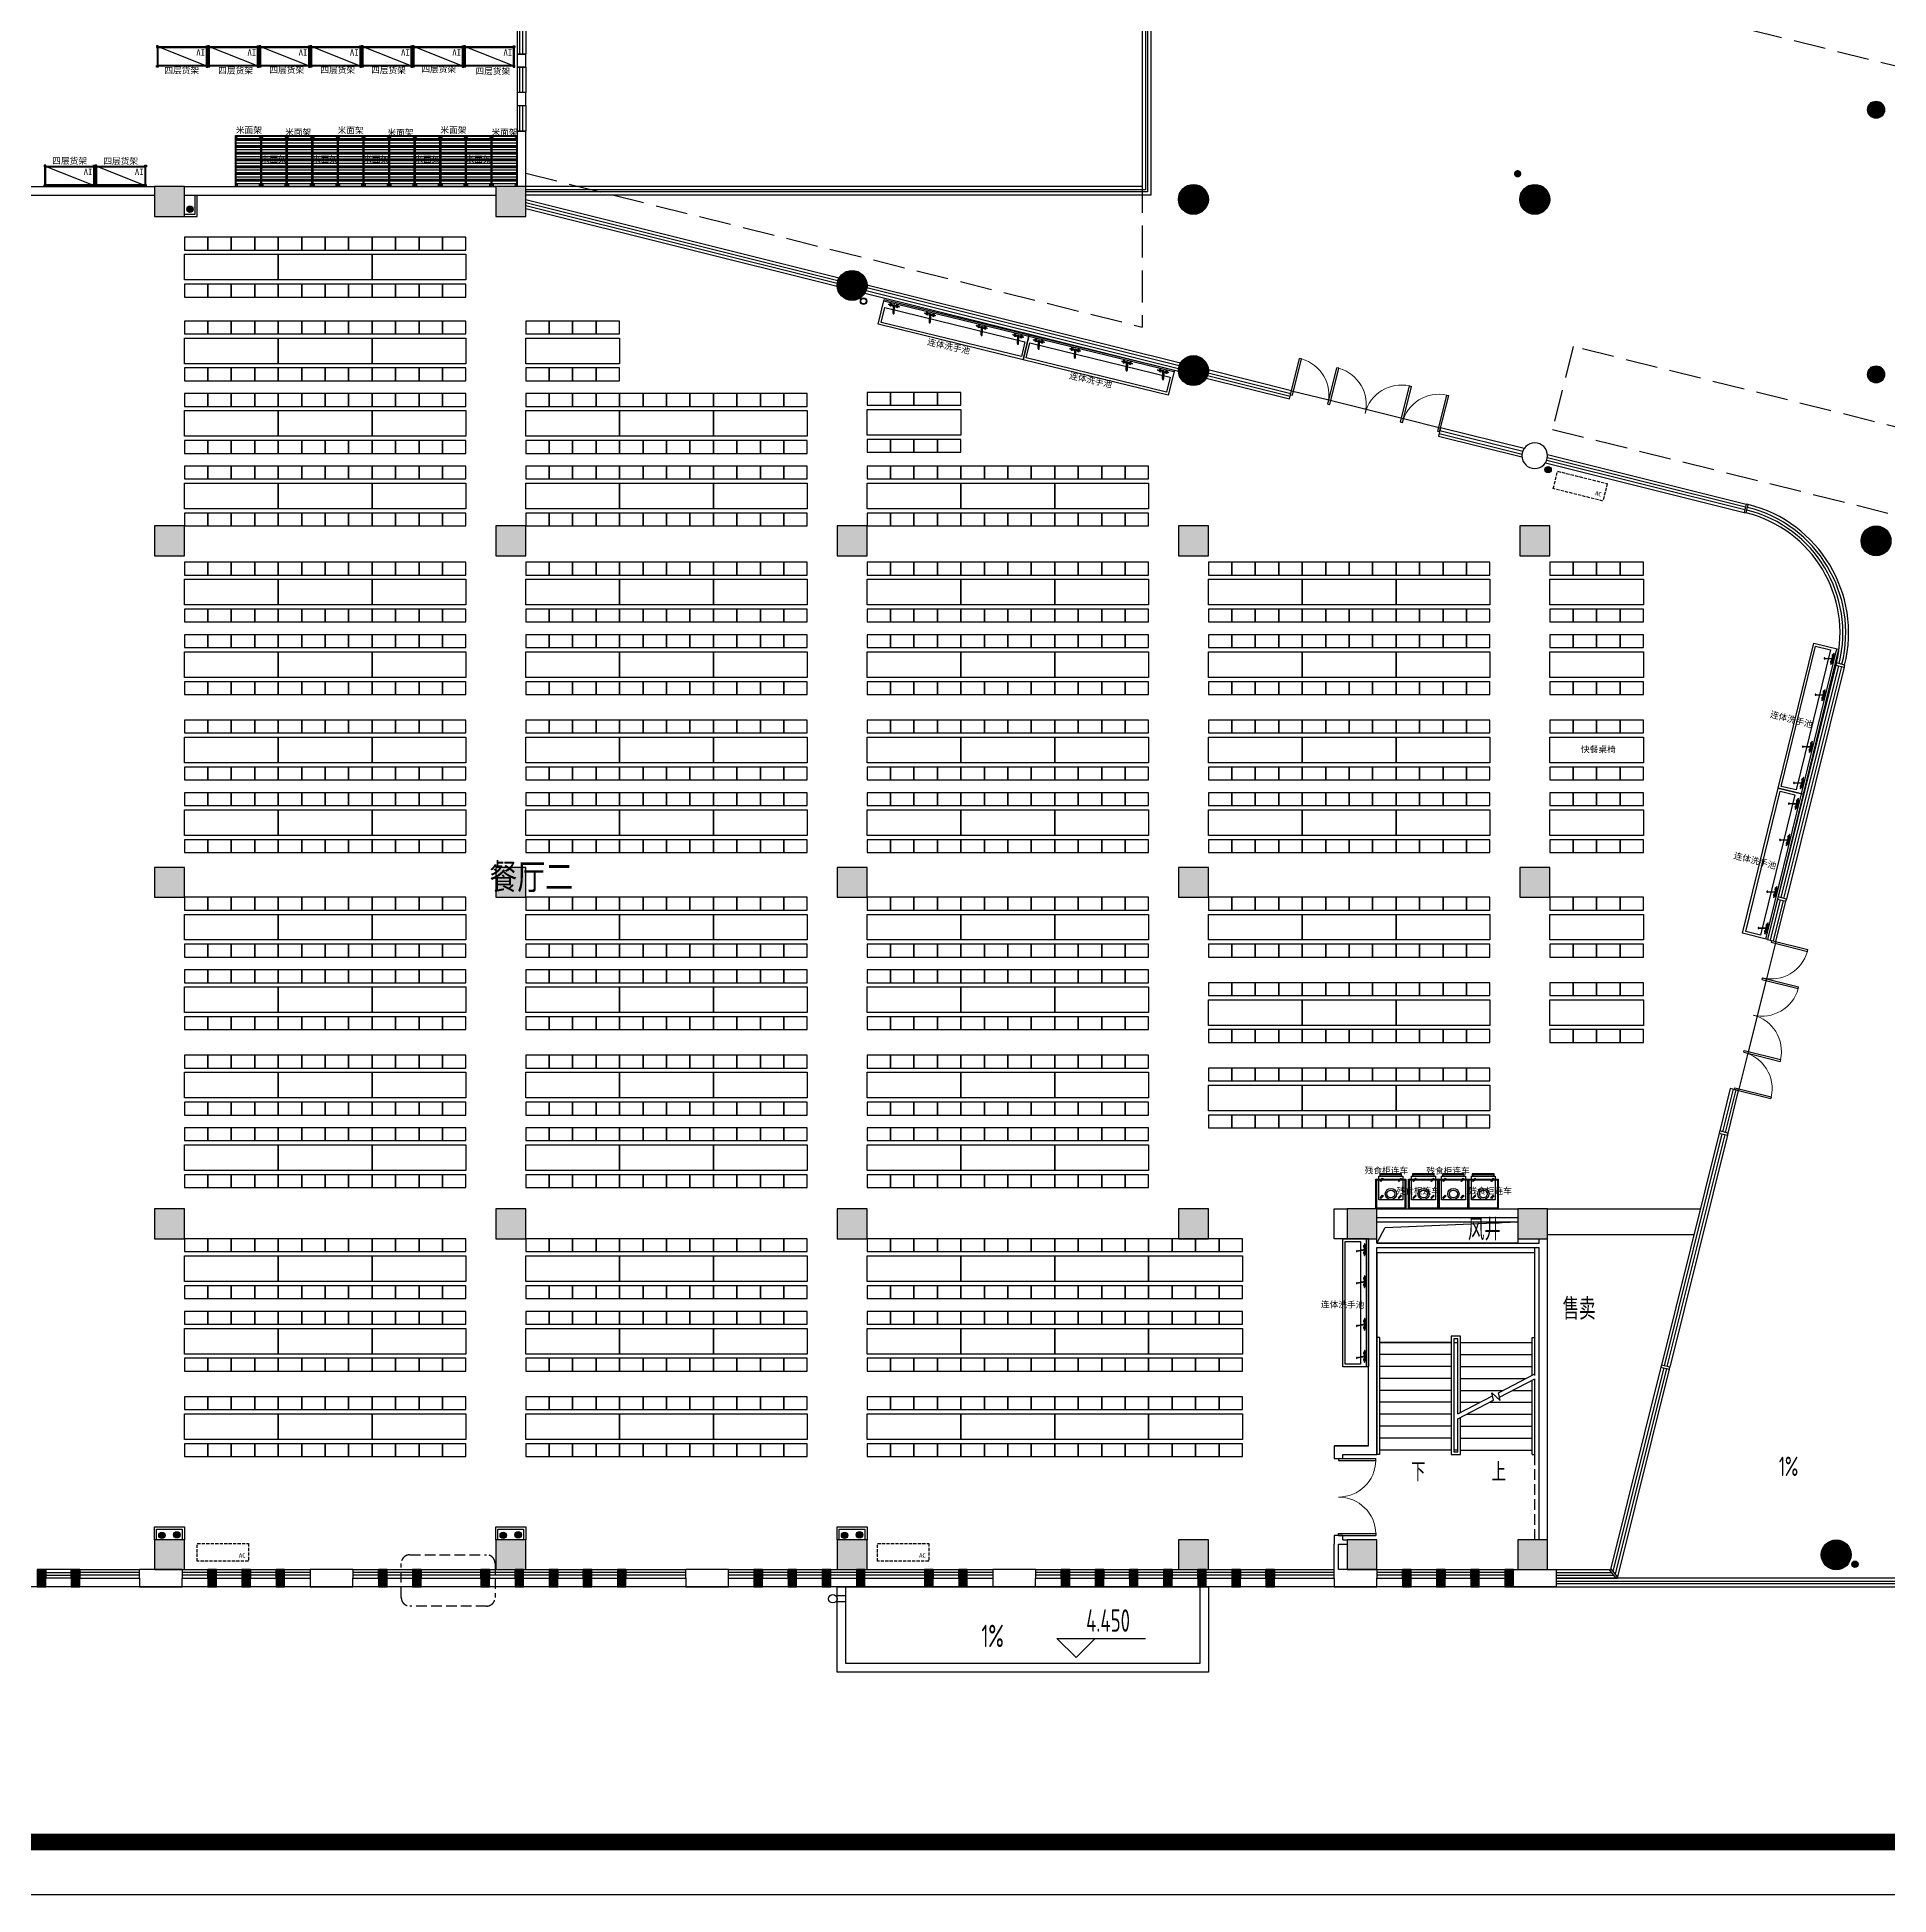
# Model space of a CAD drawing. Extents: x 1159254 to 1730927, y -477824 to -383968.
# Drawn here: x 1418069 to 1461469, y -477824 to -434306 of the extents above; entities that cross this region are included whole.
import ezdxf

# ---------------------------------------------------------------- set-up
doc = ezdxf.new("R2010")
doc.units = 0
doc.header["$LTSCALE"] = 1000
doc.linetypes.add('DASH', pattern=[0.35, 0.25, -0.1])
for name, color, linetype in [('0-空调出屋面', 41, 'Continuous'), ('0-雨水', 141, 'Continuous'), ('COLUMN', 2, 'Continuous'), ('CURTWALL', 4, 'Continuous'), ('DIM_ELEV', 3, 'Continuous'), ('DIM_SYMB', 3, 'Continuous'), ('LG', 84, 'Continuous'), ('LVTRY', 6, 'Continuous'), ('PUB_HATCH', 8, 'Continuous'), ('PUB_STRM', 4, 'Continuous'), ('PUB_TEXT', 7, 'Continuous'), ('STAIR', 4, 'Continuous'), ('WALL', 6, 'Continuous'), ('WINDOW', 4, 'Continuous'), ('WS_厨房设备', 1, 'Continuous'), ('产品文字', 7, 'Continuous'), ('厨房布置', 4, 'Continuous'), ('外框', 7, 'Continuous'), ('空调', 205, 'Continuous')]:
    doc.layers.add(name, color=color, linetype=linetype)
doc.styles.add('_TCH_DIM', font='TSSDENG', dxfattribs={"width": 0.8, "bigfont": 'TSSDCHN'})
doc.styles.add('HZ-1', font='MingLiU.ttf', dxfattribs={"width": 0.8})
doc.styles.get("Standard").update_dxf_attribs({"font": '', "width": 0.8})
doc.styles.add('WMF-宋体1', font='')
doc.styles.get('Standard').set_extended_font_data('SimSun')
doc.styles.get('WMF-宋体1').set_extended_font_data('SimSun')

# ---------------------------------------------------------------- blocks, each defined once
blk = doc.blocks.new('vhjkghkghkl')
at = {"layer": '空调', "linetype": 'DASH', "ltscale": 0.3}
blk.add_lwpolyline([(134071, 540199), (134071, 539779), (132871, 539779), (132871, 540199), (134071, 540199)], close=True, dxfattribs=at)
at = {"layer": '空调', "linetype": 'DASH', "ltscale": 0.3, "style": 'HZ-1'}
blk.add_text('AC', height=100, dxfattribs=at).set_placement((133846, 539867))
blk = doc.blocks.new('*U118')
h = blk.add_hatch()
h.set_pattern_fill('PLASTI,_O', color=252, scale=25, angle=90)
h.set_pattern_definition([(90, (0, 100), (-158.75, 1e-14), []), (90, (-19.84, 100), (-158.75, 1e-14), []), (90, (-39.69, 100), (-158.75, 1e-14), []), (90, (-99.22, 100), (-158.75, 1e-14), [])])
h.paths.add_polyline_path([(44, 590), (44, 560), (10, 560), (10, 39), (45, 39), (45, 9), (1154, 9), (1154, 40), (1190, 40), (1190, 560), (1154, 560), (1154, 590)])
at = {"linetype": 'Continuous'}
for p, q in [((0, 0), (0, 600)), ((0, 600), (1200, 600)), ((1200, 600), (1200, 0)), ((1200, 0), (0, 0))]:
    blk.add_line(p, q, dxfattribs=at)
at = {"color": 252, "linetype": 'Continuous'}
for p, q in [((44, 560), (0, 560)), ((10, 560), (44, 560)), ((44, 600), (44, 560)), ((44, 560), (44, 590)), ((44, 560), (44, 560)), ((1154, 560), (1154, 600)), ((1154, 590), (1154, 560)), ((1200, 560), (1154, 560)), ((1154, 560), (1190, 560)), ((1200, 560), (1200, 560)), ((0, 39), (45, 39)), ((45, 39), (10, 39)), ((45, 39), (45, 0)), ((45, 9), (45, 39)), ((45, 0), (45, 0)), ((1154, 0), (1154, 40)), ((1154, 40), (1200, 40)), ((1190, 40), (1154, 40)), ((1154, 40), (1154, 9)), ((1154, 9), (1154, 9)), ((1200, 0), (1200, 0))]:
    blk.add_line(p, q, dxfattribs=at)
at = {"color": 252}
blk.add_lwpolyline([(44, 590), (44, 560), (10, 560), (10, 39), (45, 39), (45, 9), (1154, 9), (1154, 40), (1190, 40), (1190, 560), (1154, 560), (1154, 590), (44, 590)], close=True, dxfattribs=at)
blk = doc.blocks.new('*U60')
for p, q in [((20, 20), (20, 480)), ((20, 480), (1180, 480)), ((1180, 480), (1180, 20)), ((1180, 20), (20, 20))]:
    blk.add_line(p, q)
at = {"color": 252, "linetype": 'Continuous', "ltscale": 3}
blk.add_line((20, 480), (1180, 20), dxfattribs=at)
at = {"color": 252}
for p, q in [((40, 40), (40, 460)), ((40, 40), (40, 460)), ((40, 460), (1160, 460)), ((1160, 460), (1160, 40)), ((1160, 40), (40, 40))]:
    blk.add_line(p, q, dxfattribs=at)
for points in [[(40, 480), (40, 500), (0, 500), (0, 460), (20, 460)], [(1160, 480), (1160, 500), (1200, 500), (1200, 460), (1180, 460)], [(40, 20), (40, 0), (0, 0), (0, 40), (20, 40)], [(1160, 20), (1160, 0), (1200, 0), (1200, 40), (1180, 40)]]:
    blk.add_lwpolyline(points, dxfattribs=at)
blk.add_text('IV', height=150).set_placement((66, 80))
blk = doc.blocks.new('水龙头')
at = {"color": 252}
for p, q in [((-136, -15), (-90, -14)), ((-136, -18), (-90, -19)), ((-52, -2), (-4, -2)), ((-52, -31), (-6, -31)), ((4, -2), (51, -2)), ((12, -31), (51, -31)), ((23, -194), (26, -209)), ((49, -204), (46, -189)), ((136, -15), (90, -14)), ((136, -18), (90, -19))]:
    blk.add_line(p, q, dxfattribs=at)
for points in [[(13, -7), (0, 0), (-14, -8), (-14, -25), (-7, -29)], [(11, -26), (13, -25), (13, -7)]]:
    blk.add_lwpolyline(points, dxfattribs=at)
blk.add_lwpolyline([(26, -194), (-9, -18, -1.00756), (9, -15), (43, -190)], format="xyb", dxfattribs=at)
for centre in [(-78, -16), (77, -16)]:
    blk.add_circle(centre, 10.9, dxfattribs=at)
for centre, radius, start, end in [((-78, -16), 27.5, 36.2116, 175.3449), ((77, -16), 27.5, 4.6931, 143.7884), ((-136, -16), 1, 91.3387, 171.564), ((-132, -16), 4.53, 171.564, 188.436), ((-136, -17), 1, 188.436, 268.6613), ((-78, -16), 27.5, 184.6551, 323.7884), ((-78, -16), 16, 189.0003, 170.9997), ((-77, -16), 12.9, 168.3562, 191.6438), ((-52, 3), 5, 216.2116, 270), ((-52, -36), 5, 90, 143.7884), ((51, 3), 5, 270, 323.7884), ((51, -36), 5, 36.2116, 90), ((77, -16), 27.5, 216.2116, 355.3069), ((77, -16), 16, 9.0664, 350.9336), ((77, -16), 12.9, 348.3562, 11.6438), ((136, -16), 1, 8.436, 88.6613), ((136, -17), 1, 271.3387, 351.564), ((132, -16), 4.53, 351.564, 8.436)]:
    blk.add_arc(centre, radius, start, end, dxfattribs=at)
for centre, start_param, end_param in [((34, -192), 5.611234, 10.096729), ((34, -190), 6.955136, 8.752827), ((37, -206), 0, 3.141593)]:
    blk.add_ellipse(centre, major_axis=(-11.3, -2.2), ratio=0.233596, start_param=start_param, end_param=end_param, dxfattribs=at)
blk = doc.blocks.new('*U96')
blk.add_line((0, 40), (3000, 40))
blk.add_lwpolyline([(0, 600), (3000, 600), (3000, 0), (0, 0)], close=True)
at = {"color": 252}
blk.add_lwpolyline([(60, 540), (2940, 540), (2940, 180), (60, 180)], close=True, dxfattribs=at)
at = {"color": 1, "rotation": 180}
for p in [(246, 70), (996, 70), (1996, 70), (2746, 70)]:
    blk.add_blockref('水龙头', p, dxfattribs=at)
blk = doc.blocks.new('Custom_79')
at = {"color": 252}
for p, q in [((0, 700), (20, 680)), ((90, 806), (602, 806)), ((101, 806), (101, 771)), ((590, 806), (590, 771)), ((680, 680), (700, 700)), ((20, 20), (0, 0)), ((680, 20), (700, 0))]:
    blk.add_line(p, q, dxfattribs=at)
blk.add_lwpolyline([(0, 700), (700, 700), (700, 0), (0, 0)], close=True)
for points in [[(20, 680), (680, 680), (680, 20), (20, 20)], [(70, 771), (630, 771), (630, 213), (70, 213)], [(90, 771), (602, 771), (602, 822), (90, 822)], [(96, 661), (157, 721), (176, 702), (116, 642)], [(520, 661), (580, 721), (599, 702), (539, 642)], [(96, 262), (157, 322), (176, 303), (116, 242)], [(520, 262), (580, 322), (599, 303), (539, 242)]]:
    blk.add_lwpolyline(points, close=True, dxfattribs=at)
blk.add_circle((350, 350), 132)
blk.add_circle((350, 350), 92.5, dxfattribs=at)
blk = doc.blocks.new('*U70')
blk.add_line((0, 40), (3500, 40))
blk.add_lwpolyline([(0, 600), (3500, 600), (3500, 0), (0, 0)], close=True)
at = {"color": 252}
blk.add_lwpolyline([(60, 540), (3440, 540), (3440, 180), (60, 180)], close=True, dxfattribs=at)
at = {"color": 1, "rotation": 180}
for p in [(246, 70), (1121, 70), (2371, 70), (3246, 70)]:
    blk.add_blockref('水龙头', p, dxfattribs=at)
blk = doc.blocks.new('A$C03080C26')
at = {"layer": '厨房布置'}
for points in [[(-1650, 1100), (-1650, 1400), (-2200, 1400), (-2200, 1100)], [(-1100, 1100), (-1100, 1400), (-1650, 1400), (-1650, 1100)], [(-1650, 1100), (-1650, 1400), (-1650, 1400), (-1650, 1100)], [(-550, 1100), (-550, 1400), (-1100, 1400), (-1100, 1100)], [(0, 1100), (0, 1400), (-550, 1400), (-550, 1100)], [(-2200, 1000), (0, 1000), (0, 400), (-2200, 400)], [(-1650, 0), (-1650, 300), (-2200, 300), (-2200, 0)], [(-1100, 0), (-1100, 300), (-1650, 300), (-1650, 0)], [(-1650, 0), (-1650, 300), (-1650, 300), (-1650, 0)], [(-550, 0), (-550, 300), (-1100, 300), (-1100, 0)], [(0, 0), (0, 300), (-550, 300), (-550, 0)]]:
    blk.add_lwpolyline(points, close=True, dxfattribs=at)
blk = doc.blocks.new('_YZH')
blk.add_circle((0, 0), 0.5)
at = {"layer": 'PUB_HATCH', "const_width": 0.5}
blk.add_lwpolyline([(-0.25, 0, 1), (0.25, 0, 1)], format="xyb", close=True, dxfattribs=at)
blk = doc.blocks.new('_FZH')
blk.add_lwpolyline([(-0.5, -0.5), (0.5, -0.5), (0.5, 0.5), (-0.5, 0.5)], close=True)
at = {"layer": 'PUB_HATCH'}
blk.add_solid([(-0.5, -0.5), (0.5, -0.5), (-0.5, 0.5), (0.5, 0.5)], dxfattribs=at)
blk = doc.blocks.new('$DorLib2D$00000001')
for p, q in [((0.45, 0.975), (0.5, 0.975)), ((0.45, 0), (0.45, 0.975)), ((0.5, 0), (0.5, 0.975)), ((0.5, 0), (0.45, 0))]:
    blk.add_line(p, q)
at = {"lineweight": 13}
blk.add_arc((0.475, 0), 0.975, 91.4693, 180, dxfattribs=at)
blk = doc.blocks.new('$DorLib2D$00000002')
for p, q in [((-0.5, 0), (-0.5, 0.4875)), ((-0.475, 0.4875), (-0.5, 0.4875)), ((-0.475, 0), (-0.475, 0.4875)), ((0.475, 0), (0.475, 0.4875)), ((0.475, 0.4875), (0.5, 0.4875)), ((0.5, 0), (0.5, 0.4875)), ((-0.5, 0), (-0.475, 0)), ((0.5, 0), (0.475, 0))]:
    blk.add_line(p, q)
at = {"lineweight": 13}
for centre, start, end in [((-0.4875, 0), 0, 88.53072), ((0.4875, 0), 91.46928, 180)]:
    blk.add_arc(centre, 0.4875, start, end, dxfattribs=at)
blk = doc.blocks.new('$WINLIB2D$00000001')
at = {"color": 0}
for points in [[(-0.5, 0.5), (-0.5, -0.5)], [(-0.5, 0.5), (0.5, 0.5)], [(0.5, -0.5), (0.5, 0.5)], [(0.5, 0.167), (-0.5, 0.167)], [(0.5, -0.167), (-0.5, -0.167)], [(-0.5, -0.5), (0.5, -0.5)]]:
    blk.add_lwpolyline(points, dxfattribs=at)
blk = doc.blocks.new('$TCHSYS$WIN2D')
for p, q in [((-0.5, 0.5), (0.5, 0.5)), ((-0.5, 0.5), (-0.5, -0.5)), ((0.5, 0.167), (-0.5, 0.167)), ((0.5, 0.5), (0.5, -0.5)), ((0.5, -0.167), (-0.5, -0.167)), ((-0.5, -0.5), (0.5, -0.5))]:
    blk.add_line(p, q)

msp = doc.modelspace()

# ---------------------------------------------------------------- hatches: boundary and pattern name
at = {"layer": '0-空调出屋面'}
h = msp.add_hatch(dxfattribs=at)
h.set_pattern_fill('ANSI31', color=256, scale=10, style=0)
h.set_pattern_definition([(315, (1421586.749, -438271.745), (-11.2253, -11.2253), [])])
h.paths.add_polyline_path([(1421586.7, -438336.7, -1), (1421716.7, -438336.7, -1)])
h = msp.add_hatch(dxfattribs=at)
h.set_pattern_fill('ANSI31', color=256, scale=10, style=0)
h.set_pattern_definition([(315, (1453417.571, -444372.93), (-11.2253, -11.2253), [])])
h.paths.add_polyline_path([(1453417.6, -444437.9, -1), (1453547.6, -444437.9, -1)])
h = msp.add_hatch(dxfattribs=at)
h.set_pattern_fill('ANSI31', color=256, scale=10, style=0)
h.set_pattern_definition([(315, (1420928.282, -469337.337), (-11.2253, -11.2253), [])])
h.paths.add_polyline_path([(1420928.3, -469402.3, -1), (1421058.3, -469402.3, -1)])
h = msp.add_hatch(dxfattribs=at)
h.set_pattern_fill('ANSI31', color=256, scale=10, style=0)
h.set_pattern_definition([(315, (1421279.197, -469323.877), (-11.2253, -11.2253), [])])
h.paths.add_polyline_path([(1421279.2, -469388.9, -1), (1421409.2, -469388.9, -1)])
h = msp.add_hatch(dxfattribs=at)
h.set_pattern_fill('ANSI31', color=256, scale=10, style=0)
h.set_pattern_definition([(315, (1428928.282, -469337.337), (-11.2253, -11.2253), [])])
h.paths.add_polyline_path([(1428928.3, -469402.3, -1), (1429058.3, -469402.3, -1)])
h = msp.add_hatch(dxfattribs=at)
h.set_pattern_fill('ANSI31', color=256, scale=10, style=0)
h.set_pattern_definition([(315, (1429279.197, -469323.877), (-11.2253, -11.2253), [])])
h.paths.add_polyline_path([(1429279.2, -469388.9, -1), (1429409.2, -469388.9, -1)])
h = msp.add_hatch(dxfattribs=at)
h.set_pattern_fill('ANSI31', color=256, scale=10, style=0)
h.set_pattern_definition([(315, (1436928.282, -469337.337), (-11.2253, -11.2253), [])])
h.paths.add_polyline_path([(1436928.3, -469402.3, -1), (1437058.3, -469402.3, -1)])
h = msp.add_hatch(dxfattribs=at)
h.set_pattern_fill('ANSI31', color=256, scale=10, style=0)
h.set_pattern_definition([(315, (1437279.197, -469323.877), (-11.2253, -11.2253), [])])
h.paths.add_polyline_path([(1437279.2, -469388.9, -1), (1437409.2, -469388.9, -1)])
h = msp.add_hatch(dxfattribs=at)
h.set_pattern_fill('ANSI31', color=256, scale=10, style=0)
h.set_pattern_definition([(315, (1460610.645, -470015.471), (-11.2253, -11.2253), [])])
h.paths.add_polyline_path([(1460610.6, -470080.5, -1), (1460740.6, -470080.5, -1)])
at = {"layer": '0-雨水'}
h = msp.add_hatch(color=256, dxfattribs=at)
edge = h.paths.add_edge_path()
edge.add_arc((1452769.5, -437505.7), 75, -180, 0, ccw=False)
edge.add_arc((1452769.5, -437505.7), 75, 0, 180, ccw=False)

# ---------------------------------------------------------------- linework, layer by layer
at = {"linetype": 'DASH'}
msp.add_line((1453169.5, -469505.7), (1453169.5, -462655.7), dxfattribs=at)
msp.add_lwpolyline([(1452769.5, -462555.7), (1449469.5, -462555.7), (1449469.5, -462055.7), (1452769.5, -462055.7)], close=True)
msp.add_lwpolyline([(1449469.5, -462555.7), (1449664.1, -462189.4), (1452769.5, -462055.7)])
at = {"color": 6, "linetype": 'DASH'}
msp.add_lwpolyline([(1426802.8, -469858.9), (1428602.8, -469858.9, -0.4142136), (1428802.8, -470058.9), (1428802.8, -470858.9, -0.4142136), (1428602.8, -471058.9), (1426802.8, -471058.9, -0.4142136), (1426602.8, -470858.9), (1426602.8, -470058.9, -0.4142136)], format="xyb", close=True, dxfattribs=at)
for centre in [(1461169.5, -436006), (1461169.5, -442206)]:
    msp.add_circle(centre, 200)
at = {"layer": '0-空调出屋面'}
for centre, radius in [((1421651.7, -438336.7), 75), ((1421651.7, -438336.7), 65), ((1437438.3, -440490.7), 75), ((1437438.3, -440490.7), 65), ((1453482.6, -444437.9), 75), ((1453482.6, -444437.9), 65), ((1420993.3, -469402.3), 75), ((1420993.3, -469402.3), 65), ((1421344.2, -469388.9), 75), ((1421344.2, -469388.9), 65), ((1428993.3, -469402.3), 75), ((1428993.3, -469402.3), 65), ((1429344.2, -469388.9), 75), ((1429344.2, -469388.9), 65), ((1436993.3, -469402.3), 75), ((1436993.3, -469402.3), 65), ((1437344.2, -469388.9), 75), ((1437344.2, -469388.9), 65), ((1460675.6, -470080.5), 75), ((1460675.6, -470080.5), 65)]:
    msp.add_circle(centre, radius, dxfattribs=at)
at = {"layer": '0-雨水', "const_width": 20}
msp.add_lwpolyline([(1452844.5, -437505.7, -1), (1452694.5, -437505.7, -1), (1452844.5, -437505.7, -1)], format="xyb", dxfattribs=at)
at = {"layer": 'COLUMN'}
for p, q in [((1458127.1, -445244.1), (1458078.7, -445438.2)), ((1458078.7, -445438.2), (1458127.2, -445450.2)), ((1458175.6, -445256.2), (1458127.1, -445244.1)), ((1458127.2, -445450.2), (1458175.6, -445256.2)), ((1460239.5, -448965.7), (1460227.4, -449014.2)), ((1460227.4, -449014.2), (1460421.5, -449062.6)), ((1460433.6, -449014.1), (1460239.5, -448965.7)), ((1460421.5, -449062.6), (1460433.6, -449014.1)), ((1458872.6, -454447.8), (1458860.6, -454496.4)), ((1458860.6, -454496.4), (1459054.6, -454544.7)), ((1459066.7, -454496.2), (1458872.6, -454447.8)), ((1459054.6, -454544.7), (1459066.7, -454496.2)), ((1457505.8, -459930), (1457493.7, -459978.5)), ((1457493.7, -459978.5), (1457687.8, -460026.9)), ((1457699.8, -459978.4), (1457505.8, -459930)), ((1457687.8, -460026.9), (1457699.8, -459978.4)), ((1456138.9, -465412.2), (1456126.8, -465460.7)), ((1456126.8, -465460.7), (1456320.9, -465509.1)), ((1456333, -465460.6), (1456138.9, -465412.2)), ((1456320.9, -465509.1), (1456333, -465460.6)), ((1421469.5, -470205.7), (1420469.5, -470205.7)), ((1420469.5, -470205.7), (1420469.5, -470205.7)), ((1420469.5, -470405.7), (1420469.5, -470605.7)), ((1421469.5, -470205.7), (1421469.5, -470205.7)), ((1421469.5, -470605.7), (1421469.5, -470405.7)), ((1425469.5, -470205.7), (1424469.5, -470205.7)), ((1424469.5, -470405.7), (1424469.5, -470605.7)), ((1425469.5, -470605.7), (1425469.5, -470405.7)), ((1434269.5, -470205.7), (1433269.5, -470205.7)), ((1433269.5, -470405.7), (1433269.5, -470605.7)), ((1434269.5, -470605.7), (1434269.5, -470405.7)), ((1441469.5, -470205.7), (1440469.5, -470205.7)), ((1440469.5, -470405.7), (1440469.5, -470605.7)), ((1441469.5, -470605.7), (1441469.5, -470405.7)), ((1448469.5, -470405.7), (1448469.5, -470605.7)), ((1449469.5, -470205.7), (1448569.5, -470205.7)), ((1449469.5, -470605.7), (1449469.5, -470405.7)), ((1454963.5, -470190.3), (1454924.1, -470221.1)), ((1454924.1, -470221.1), (1455068.5, -470405.9)), ((1455107.9, -470375.1), (1454963.5, -470190.3)), ((1455068.5, -470405.9), (1455107.9, -470375.1)), ((1420469.5, -470605.7), (1421469.5, -470605.7)), ((1424469.5, -470605.7), (1425469.5, -470605.7)), ((1433269.5, -470605.7), (1434269.5, -470605.7)), ((1440469.5, -470605.7), (1441469.5, -470605.7)), ((1448469.5, -470605.7), (1449469.5, -470605.7))]:
    msp.add_line(p, q, dxfattribs=at)
for points in [[(1421519.5, -438505.7), (1421819.5, -438505.7), (1421819.5, -438005.7)], [(1421519.5, -438455.7), (1421769.5, -438455.7), (1421769.5, -438005.7)], [(1420819.5, -469505.7), (1420819.5, -469205.7), (1421519.5, -469205.7), (1421519.5, -469505.7)], [(1420869.5, -469505.7), (1420869.5, -469255.7), (1421469.5, -469255.7), (1421469.5, -469505.7)], [(1428819.5, -469505.7), (1428819.5, -469205.7), (1429519.5, -469205.7), (1429519.5, -469505.7)], [(1428869.5, -469505.7), (1428869.5, -469255.7), (1429469.5, -469255.7), (1429469.5, -469505.7)], [(1436819.5, -469505.7), (1436819.5, -469205.7), (1437519.5, -469205.7), (1437519.5, -469505.7)], [(1436869.5, -469505.7), (1436869.5, -469255.7), (1437469.5, -469255.7), (1437469.5, -469505.7)]]:
    msp.add_lwpolyline(points, dxfattribs=at)
for start, end in [(0, 180), (180, 0)]:
    msp.add_arc((1453169.5, -444111.1), 300, start, end, dxfattribs=at)
at = {"layer": 'CURTWALL'}
for p, q in [((1429519.5, -438111.4), (1436868.2, -439943.7)), ((1429519.5, -438180.1), (1436839.5, -440005.2)), ((1429519.5, -438248.8), (1436823.3, -440069.9)), ((1429519.5, -438317.5), (1436819.8, -440137.7)), ((1437470.7, -440300), (1444819.8, -442132.3)), ((1437499.4, -440238.5), (1444823.3, -442064.5)), ((1437515.6, -440173.8), (1444839.5, -441999.8)), ((1437519.1, -440105.9), (1444868.2, -441938.3)), ((1447471.4, -442587.3), (1445519.1, -442100.6)), ((1445470.7, -442294.6), (1447423, -442781.4)), ((1445499.4, -442233.1), (1447439.1, -442716.7)), ((1445515.6, -442168.4), (1447455.2, -442652)), ((1447423, -442781.4), (1447471.4, -442587.3)), ((1450964.4, -443458.2), (1450916.1, -443652.3)), ((1450916.1, -443652.3), (1452870.8, -444139.7)), ((1450932.2, -443587.6), (1452872.1, -444071.3)), ((1450948.3, -443522.9), (1452888.2, -444006.6)), ((1452919.2, -443945.6), (1450964.4, -443458.2)), ((1453419.7, -444276.5), (1458078.7, -445438.2)), ((1453450.7, -444215.5), (1458094.8, -445373.5)), ((1453466.8, -444150.9), (1458111, -445308.8)), ((1453468.1, -444082.5), (1458127.1, -445244.1)), ((1460227.4, -449014.2), (1458872.6, -454447.8)), ((1460292.1, -449030.3), (1458937.3, -454464)), ((1460356.8, -449046.5), (1459002, -454480.1)), ((1460421.5, -449062.6), (1459066.7, -454496.2)), ((1458860.6, -454496.4), (1458624.7, -455442.4)), ((1458925.2, -454512.5), (1458689.4, -455458.5)), ((1458989.9, -454528.6), (1458754.1, -455474.7)), ((1458818.7, -455490.8), (1459054.6, -454544.7)), ((1458624.7, -455442.4), (1458818.7, -455490.8)), ((1457753.8, -458935.5), (1457505.8, -459930)), ((1457818.4, -458951.6), (1457570.5, -459946.1)), ((1457883.1, -458967.7), (1457635.2, -459962.3)), ((1457699.8, -459978.4), (1457947.8, -458983.9)), ((1457947.8, -458983.9), (1457753.8, -458935.5)), ((1457493.7, -459978.5), (1456138.9, -465412.2)), ((1457558.4, -459994.7), (1456203.6, -465428.3)), ((1457623.1, -460010.8), (1456268.3, -465444.4)), ((1457687.8, -460026.9), (1456333, -465460.6)), ((1456126.8, -465460.7), (1454943.8, -470205.7)), ((1456191.5, -465476.8), (1455003.5, -470241.6)), ((1456256.2, -465493), (1455055.6, -470308.3)), ((1456320.9, -465509.1), (1455107.7, -470374.9)), ((1453669.5, -470205.7), (1454943.8, -470205.7)), ((1453669.5, -470272.4), (1454964.1, -470272.4)), ((1453669.5, -470339), (1455016.2, -470339)), ((1453669.5, -470405.7), (1455068.3, -470405.7)), ((1455068.8, -470405.7), (1455100, -470405.7)), ((1455107.6, -470375.4), (1455100, -470405.7))]:
    msp.add_line(p, q, dxfattribs=at)
for radius in [2900, 2966.7, 3033.3, 3100]:
    msp.add_arc((1457425.6, -448264.1), radius, 346, 76, dxfattribs=at)
at = {"layer": 'DIM_ELEV'}
for p, q in [((1442419.1, -472267.9), (1441969.1, -471817.9)), ((1441969.1, -471817.9), (1444043.9, -471817.9)), ((1442419.1, -472267.9), (1442869.1, -471817.9))]:
    msp.add_line(p, q, dxfattribs=at)
at = {"layer": 'DIM_SYMB'}
for points in [[(1450369.5, -467545.7, 0, 0, 0), (1450369.5, -463835.7, 0, 0, 0), (1452269.5, -463835.7, 0, 0, 0), (1452269.5, -465615.7, 104, 0, 0), (1452269.5, -466005.7, 0, 0, 0)], [(1459219.3, -467454.4, 0, 0, 0), (1460538.2, -465907.4, 104, 0, 0), (1460791.2, -465610.6, 0, 0, 0)], [(1452269.5, -467545.7, 0, 0, 0), (1452269.5, -466675.7, 104, 0, 0), (1452269.5, -466285.7, 0, 0, 0)], [(1440051.8, -471720.4, 0, 0, 0), (1438770.8, -471398.4, 120, 0, 0), (1438334.3, -471288.7, 0, 0, 0)]]:
    msp.add_lwpolyline(points, format="xyseb", dxfattribs=at)
at = {"layer": 'LG'}
for p, q in [((1461952.5, -470480.7), (1453669.5, -470480.7)), ((1453669.5, -470530.7), (1461991.6, -470530.7))]:
    msp.add_line(p, q, dxfattribs=at)
for points in [[(1429519.5, -425538.7), (1444094.5, -429172.6), (1444094.5, -437930.7), (1429519.5, -437930.7)], [(1429519.5, -425590.2), (1444044.5, -429211.7), (1444044.5, -437880.7), (1429519.5, -437880.7)]]:
    msp.add_lwpolyline(points, dxfattribs=at)
at = {"layer": 'LVTRY'}
for p, q in [((1449269.5, -462455.7), (1448469.5, -462455.7)), ((1449269.5, -467305.7), (1448469.5, -467305.7))]:
    msp.add_line(p, q, dxfattribs=at)
at = {"layer": 'PUB_STRM', "linetype": 'DASH'}
for p, q in [((1437019.5, -470816.9), (1436819.5, -470816.9)), ((1437019.5, -470956.9), (1436819.5, -470956.9))]:
    msp.add_line(p, q, dxfattribs=at)
at = {"layer": 'PUB_STRM'}
msp.add_circle((1436719.5, -470886.9), 100, dxfattribs=at)
at = {"layer": 'STAIR', "linetype": 'DASH', "ltscale": 3}
for p, q in [((1443969.5, -429270.3), (1443969.5, -441095.8)), ((1464050.4, -435590.3), (1456053.9, -433596.6)), ((1454070.2, -441553), (1453586.3, -443493.6)), ((1464187.4, -444075.5), (1454070.2, -441553)), ((1453586.3, -443493.6), (1462097.2, -445615.6))]:
    msp.add_line(p, q, dxfattribs=at)
at = {"layer": 'STAIR'}
for p, q in [((1453169.5, -462785.7), (1449469.5, -462785.7)), ((1449469.5, -462785.7), (1449469.5, -464765.7)), ((1453169.5, -464765.7), (1453169.5, -462785.7)), ((1449469.5, -464765.7), (1449469.5, -467505.7)), ((1449529.5, -464765.7), (1449469.5, -464765.7)), ((1449469.5, -464765.7), (1449469.5, -464885.7)), ((1449529.5, -464765.7), (1449529.5, -467505.7)), ((1451429.5, -464735.7), (1451209.5, -464735.7)), ((1451209.5, -464735.7), (1451209.5, -467505.7)), ((1451429.5, -466525.8), (1451429.5, -464735.7)), ((1453109.5, -465652.9), (1453109.5, -464765.7)), ((1453109.5, -464765.7), (1453169.5, -464765.7)), ((1453169.5, -465621.7), (1453169.5, -464765.7)), ((1453169.5, -464885.7), (1453169.5, -464765.7)), ((1449469.5, -464885.7), (1449469.5, -467405.7)), ((1451209.5, -464885.7), (1449529.5, -464885.7)), ((1449529.5, -464885.7), (1451209.5, -464885.7)), ((1451209.5, -465165.7), (1449529.5, -465165.7)), ((1451369.5, -464795.7), (1451269.5, -464795.7)), ((1451269.5, -464795.7), (1451269.5, -467445.7)), ((1451269.5, -464885.7), (1451269.5, -467405.7)), ((1451269.5, -464885.7), (1451369.5, -464885.7)), ((1451369.5, -466557), (1451369.5, -464795.7)), ((1451369.5, -466557), (1451369.5, -464885.7)), ((1451429.5, -464885.7), (1453109.5, -464885.7)), ((1451429.5, -464885.7), (1453109.5, -464885.7)), ((1451429.5, -465165.7), (1453109.5, -465165.7)), ((1453169.5, -465621.7), (1453169.5, -464885.7)), ((1451209.5, -465445.7), (1449529.5, -465445.7)), ((1451429.5, -465445.7), (1453109.5, -465445.7)), ((1452320.3, -466062.9), (1453169.5, -465621.7)), ((1451209.5, -465725.7), (1449529.5, -465725.7)), ((1451209.5, -466005.7), (1449529.5, -466005.7)), ((1451429.5, -465725.7), (1452969.3, -465725.7)), ((1451429.5, -466005.7), (1452430.4, -466005.7)), ((1452200.9, -466237.7), (1452162.4, -466063.4)), ((1452162.4, -466063.4), (1452360.6, -466245.3)), ((1452360.6, -466245.3), (1452320.3, -466062.9)), ((1452342.6, -466164), (1453169.5, -465734.4)), ((1452647.3, -466005.7), (1453109.5, -466005.7)), ((1453109.5, -467505.7), (1453109.5, -465765.6)), ((1453169.5, -467405.7), (1453169.5, -465734.4)), ((1453169.5, -467505.7), (1453169.5, -465734.4)), ((1451209.5, -466285.7), (1449529.5, -466285.7)), ((1451369.5, -466557), (1452178.6, -466136.6)), ((1451369.5, -466669.7), (1452200.9, -466237.7)), ((1451429.5, -466285.7), (1451891.6, -466285.7)), ((1452108.5, -466285.7), (1453109.5, -466285.7)), ((1451209.5, -466565.7), (1449529.5, -466565.7)), ((1451209.5, -466845.7), (1449529.5, -466845.7)), ((1451369.5, -467405.7), (1451369.5, -466669.7)), ((1451369.5, -467445.7), (1451369.5, -466669.7)), ((1451429.5, -467505.7), (1451429.5, -466638.5)), ((1451429.5, -466845.7), (1453109.5, -466845.7)), ((1451569.6, -466565.7), (1453109.5, -466565.7)), ((1451209.5, -467125.7), (1449529.5, -467125.7)), ((1451429.5, -467125.7), (1453109.5, -467125.7)), ((1449529.5, -467505.7), (1449469.5, -467505.7)), ((1451209.5, -467405.7), (1449529.5, -467405.7)), ((1451209.5, -467505.7), (1451429.5, -467505.7)), ((1451369.5, -467405.7), (1451269.5, -467405.7)), ((1451269.5, -467445.7), (1451369.5, -467445.7)), ((1451429.5, -467405.7), (1453109.5, -467405.7)), ((1453109.5, -467505.7), (1453169.5, -467505.7)), ((1461893.9, -470405.7), (1453669.5, -470405.7)), ((1453669.5, -470605.7), (1417469.5, -470605.7)), ((1453669.5, -470605.7), (1462050.2, -470605.7))]:
    msp.add_line(p, q, dxfattribs=at)
for points in [[(1429519.5, -425461.4), (1444169.5, -429114), (1444169.5, -438005.7), (1429519.5, -438005.7)], [(1429519.5, -425667.5), (1443969.5, -429270.3), (1443969.5, -437805.7), (1429519.5, -437805.7)], [(1445319.5, -470605.7), (1445319.5, -472405.7), (1437019.5, -472405.7), (1437019.5, -470605.7)]]:
    msp.add_lwpolyline(points, dxfattribs=at)
at = {"layer": 'STAIR', "linetype": 'DASH', "ltscale": 3}
msp.add_lwpolyline([(1429519.5, -437493), (1443969.5, -441095.8)], dxfattribs=at)
at = {"layer": 'STAIR'}
msp.add_lwpolyline([(1436819.5, -470605.7), (1445519.5, -470605.7), (1445519.5, -472605.7), (1436819.5, -472605.7)], close=True, dxfattribs=at)
at = {"layer": 'WALL'}
for p, q in [((1429519.5, -434705.7), (1429319.5, -434705.7)), ((1429319.5, -434705.7), (1429319.5, -435005.7)), ((1429519.5, -435005.7), (1429519.5, -434705.7)), ((1429319.5, -435005.7), (1429519.5, -435005.7)), ((1429519.5, -435605.7), (1429319.5, -435605.7)), ((1429319.5, -435605.7), (1429319.5, -435905.7)), ((1429519.5, -435905.7), (1429519.5, -435605.7)), ((1429319.5, -435905.7), (1429519.5, -435905.7)), ((1429519.5, -436505.7), (1429319.5, -436505.7)), ((1429319.5, -436505.7), (1429319.5, -437805.7)), ((1429519.5, -437805.7), (1429519.5, -436505.7)), ((1417169.5, -438005.7), (1420819.5, -438005.7)), ((1417269.5, -437805.7), (1420819.5, -437805.7)), ((1421519.5, -437805.7), (1428819.5, -437805.7)), ((1421519.5, -438005.7), (1428819.5, -438005.7)), ((1449469.5, -461755.7), (1452769.5, -461755.7)), ((1449469.5, -461955.7), (1452769.5, -461955.7)), ((1449269.5, -462555.7), (1449269.5, -462455.7)), ((1449269.5, -467305.7), (1449269.5, -462555.7)), ((1449469.5, -462555.7), (1449469.5, -462455.7)), ((1449469.5, -462555.7), (1453269.5, -462555.7)), ((1453269.5, -462555.7), (1453269.5, -462455.7)), ((1453469.5, -462555.7), (1453469.5, -462455.7)), ((1453469.5, -469505.7), (1453469.5, -462555.7)), ((1449469.5, -467505.7), (1449469.5, -462655.7)), ((1449469.5, -462655.7), (1453269.5, -462655.7)), ((1453269.5, -469505.7), (1453269.5, -462655.7)), ((1448469.5, -467305.7), (1448469.5, -467605.7)), ((1448469.5, -467305.7), (1449269.5, -467305.7)), ((1448469.5, -467605.7), (1448669.5, -467605.7)), ((1448669.5, -467605.7), (1448669.5, -467505.7)), ((1448669.5, -467505.7), (1449469.5, -467505.7)), ((1448669.5, -469405.7), (1448469.5, -469405.7)), ((1448469.5, -469405.7), (1448469.5, -469605.7)), ((1448669.5, -469505.7), (1448669.5, -469405.7)), ((1448669.5, -469505.7), (1448769.5, -469505.7)), ((1448469.5, -470205.7), (1448469.5, -469605.7)), ((1448569.5, -470205.7), (1448569.5, -469605.7)), ((1448569.5, -469605.7), (1448769.5, -469605.7)), ((1439869.5, -470205.7), (1440469.5, -470205.7)), ((1439869.5, -470405.7), (1440469.5, -470405.7)), ((1447069.5, -470205.7), (1448469.5, -470205.7)), ((1447069.5, -470405.7), (1448469.5, -470405.7)), ((1452669.5, -470205.7), (1453669.5, -470205.7)), ((1453669.5, -470205.7), (1453669.5, -470605.7)), ((1452669.5, -470605.7), (1453669.5, -470605.7))]:
    msp.add_line(p, q, dxfattribs=at)
msp.add_lwpolyline([(1448769.5, -462455.7), (1448469.5, -462455.7), (1448469.5, -461755.7), (1448769.5, -461755.7)], dxfattribs=at)
at = {"layer": 'WINDOW'}
for p, q in [((1447471.4, -442587.3), (1448344.6, -442805.1)), ((1448344.6, -442805.1), (1450091.2, -443240.5)), ((1450091.2, -443240.5), (1450964.4, -443458.2)), ((1458818.7, -455490.8), (1458601, -456364.1)), ((1458601, -456364.1), (1458165.5, -458110.6)), ((1458165.5, -458110.6), (1457947.8, -458983.9))]:
    msp.add_line(p, q, dxfattribs=at)
at = {"layer": '厨房布置'}
for p, q in [((1453469.5, -461755.7), (1457050.6, -461755.7)), ((1453469.5, -462355.7), (1456901, -462355.7))]:
    msp.add_line(p, q, dxfattribs=at)
at = {"layer": '外框', "lineweight": -2}
msp.add_line((1507666.7, -477824.5), (1373729.3, -477824.5), dxfattribs=at)
at = {"layer": '外框', "lineweight": -2, "const_width": 391.5}
msp.add_lwpolyline([(1378933, -476589.1), (1502264, -476589.1, 0.4142136), (1506179.3, -472673.8), (1506179.3, -389151, 0.4142136), (1502264, -385235.8), (1378933, -385235.8, 0.4142136), (1375017.7, -389151), (1375017.7, -472673.8, 0.4142136)], format="xyb", close=True, dxfattribs=at)

# ---------------------------------------------------------------- block references
at = {"layer": 'COLUMN'}
for name, p, xscale, yscale, zscale in [('_YZH', (1461169.5, -436006), 400, 400, 400), ('_YZH', (1445169.5, -438105.7), 700, 700, 700), ('_YZH', (1453169.5, -438105.7), 700, 700, 700), ('_FZH', (1421169.5, -438155.7), 700, 700, 700), ('_FZH', (1429169.5, -438155.7), 700, 700, 700), ('_YZH', (1437169.5, -440121.8), 700, 700, 700), ('_YZH', (1445169.5, -442116.5), 700, 700, 700), ('_YZH', (1461169.5, -442206), 400, 400, 400), ('_FZH', (1421169.5, -446105.7), 700, 700, 700), ('_FZH', (1429169.5, -446105.7), 700, 700, 700), ('_FZH', (1437169.5, -446105.7), 700, 700, 700), ('_FZH', (1445169.5, -446105.7), 700, 700, 700), ('_FZH', (1453169.5, -446105.7), 700, 700, 700), ('_YZH', (1461169.5, -446105.7), 700, 700, 700), ('_FZH', (1421169.5, -454105.7), 700, 700, 700), ('_FZH', (1429169.5, -454105.7), 700, 700, 700), ('_FZH', (1437169.5, -454105.7), 700, 700, 700), ('_FZH', (1445169.5, -454105.7), 700, 700, 700), ('_FZH', (1453169.5, -454105.7), 700, 700, 700), ('_FZH', (1421169.5, -462105.7), 700, 700, 700), ('_FZH', (1429169.5, -462105.7), 700, 700, 700), ('_FZH', (1437169.5, -462105.7), 700, 700, 700), ('_FZH', (1445169.5, -462105.7), 700, 700, 700), ('_FZH', (1449119.5, -462105.7), 700, 700, 700), ('_FZH', (1453119.5, -462105.7), 700, 700, 700), ('_FZH', (1421169.5, -469855.7), 700, 700, 700), ('_FZH', (1429169.5, -469855.7), 700, 700, 700), ('_FZH', (1437169.5, -469855.7), 700, 700, 700), ('_FZH', (1445169.5, -469855.7), 700, 700, 700), ('_FZH', (1449119.5, -469855.7), 700, 700, 700), ('_FZH', (1453119.5, -469855.7), 700, 700, 700), ('_YZH', (1460236, -469858.5), 700, 700, 700), ('_FZH', (1418169.5, -470405.7), 200, 400, 400), ('_FZH', (1418969.5, -470405.7), 200, 400, 400), ('_FZH', (1422169.5, -470405.7), 200, 400, 400), ('_FZH', (1422969.5, -470405.7), 200, 400, 400), ('_FZH', (1423769.5, -470405.7), 200, 400, 400), ('_FZH', (1426169.5, -470405.7), 200, 400, 400), ('_FZH', (1426969.5, -470405.7), 200, 400, 400), ('_FZH', (1428569.5, -470405.7), 200, 400, 400), ('_FZH', (1429369.5, -470405.7), 200, 400, 400), ('_FZH', (1430169.5, -470405.7), 200, 400, 400), ('_FZH', (1430969.5, -470405.7), 200, 400, 400), ('_FZH', (1431769.5, -470405.7), 200, 400, 400), ('_FZH', (1434969.5, -470405.7), 200, 400, 400), ('_FZH', (1435769.5, -470405.7), 200, 400, 400), ('_FZH', (1436569.5, -470405.7), 200, 400, 400), ('_FZH', (1437369.5, -470405.7), 200, 400, 400), ('_FZH', (1438969.5, -470405.7), 200, 400, 400), ('_FZH', (1439769.5, -470405.7), 200, 400, 400), ('_FZH', (1442169.5, -470405.7), 200, 400, 400), ('_FZH', (1442969.5, -470405.7), 200, 400, 400), ('_FZH', (1443769.5, -470405.7), 200, 400, 400), ('_FZH', (1444569.5, -470405.7), 200, 400, 400), ('_FZH', (1445369.5, -470405.7), 200, 400, 400), ('_FZH', (1446169.5, -470405.7), 200, 400, 400), ('_FZH', (1446969.5, -470405.7), 200, 400, 400), ('_FZH', (1450169.5, -470405.7), 200, 400, 400), ('_FZH', (1450969.5, -470405.7), 200, 400, 400), ('_FZH', (1451769.5, -470405.7), 200, 400, 400), ('_FZH', (1452569.5, -470405.7), 200, 400, 400)]:
    msp.add_blockref(name, p, dxfattribs=dict(at, xscale=xscale, yscale=yscale, zscale=zscale))
at = {"layer": 'WINDOW'}
for name, p, xscale, yscale, zscale, rotation in [('$TCHSYS$WIN2D', (1429419.5, -434405.7), -600, 200, -600, 89.99999999997544), ('$TCHSYS$WIN2D', (1429419.5, -435305.7), -600, -200, -600, 89.99999999997544), ('$TCHSYS$WIN2D', (1429419.5, -436205.7), -600, 200, -600, 89.99999999997544), ('$DorLib2D$00000001', (1447883.8, -442793.2), -900, 900, -900, 345.9999999999991), ('$DorLib2D$00000002', (1449193.7, -443119.8), -1800, 1800, -1800, 345.9999999999991), ('$DorLib2D$00000001', (1450503.6, -443446.4), 900, 900, 900, 345.9999999999991), ('$DorLib2D$00000001', (1458612.8, -455903.2), -900, 900, -900, 256.0000000000009), ('$DorLib2D$00000002', (1458286.2, -457213.1), -1800, 1800, -1800, 256.0000000000009), ('$DorLib2D$00000001', (1457959.7, -458523), 900, 900, 900, 256.0000000000009), ('$DorLib2D$00000002', (1448569.5, -468505.7), -1800, -1800, -1800, 89.99999999997576)]:
    msp.add_blockref(name, p, dxfattribs=dict(at, xscale=xscale, yscale=yscale, zscale=zscale, rotation=rotation))
for p, xscale, yscale, zscale in [((1418569.5, -470305.7), -600, -200, -600), ((1419769.5, -470305.7), 1400, 200, 1400), ((1421769.5, -470305.7), 600, 200, 600), ((1422569.5, -470305.7), 600, -200, 600), ((1423369.5, -470305.7), 600, 200, 600), ((1424169.5, -470305.7), 600, -200, 600), ((1425769.5, -470305.7), 600, 200, 600), ((1426569.5, -470305.7), 600, -200, 600), ((1427769.5, -470305.7), 1400, 200, 1400), ((1428969.5, -470305.7), 600, 200, 600), ((1429769.5, -470305.7), 600, -200, 600), ((1430569.5, -470305.7), 600, 200, 600), ((1431369.5, -470305.7), 600, -200, 600), ((1432569.5, -470305.7), 1400, 200, 1400), ((1434569.5, -470305.7), 600, -200, 600), ((1435369.5, -470305.7), 600, 200, 600), ((1436169.5, -470305.7), 600, -200, 600), ((1436969.5, -470305.7), 600, -200, 600), ((1438169.5, -470305.7), 1400, -200, 1400), ((1439369.5, -470305.7), 600, 200, 600), ((1440169.5, -470305.7), 600, -200, 600), ((1441769.5, -470305.7), 600, 200, 600), ((1442569.5, -470305.7), 600, -200, 600), ((1443369.5, -470305.7), 600, 200, 600), ((1444169.5, -470305.7), 600, -200, 600), ((1444969.5, -470305.7), 600, 200, 600), ((1445769.5, -470305.7), 600, -200, 600), ((1446569.5, -470305.7), 600, 200, 600), ((1447769.5, -470305.7), 1400, 200, 1400), ((1449769.5, -470305.7), 600, 200, 600), ((1450569.5, -470305.7), 600, -200, 600), ((1451369.5, -470305.7), 600, 200, 600), ((1452169.5, -470305.7), 600, -200, 600)]:
    msp.add_blockref('$WINLIB2D$00000001', p, dxfattribs=dict(at, xscale=xscale, yscale=yscale, zscale=zscale))
at = {"layer": 'WS_厨房设备'}
for name, p, rotation in [('*U60', (1422069.5, -434508.5), 180), ('*U60', (1423269.5, -434508.5), 180), ('*U60', (1424469.4, -434508.5), 180), ('*U60', (1425669.5, -434508.5), 180), ('*U60', (1426869.4, -434508.5), 180), ('*U60', (1428069.4, -434508.5), 180), ('*U60', (1429269.4, -434508.5), 180), ('*U118', (1422719.5, -436605.7), 270), ('*U118', (1423319.5, -436605.7), 270), ('*U118', (1423919.5, -436605.7), 270), ('*U118', (1424519.5, -436605.7), 270), ('*U118', (1425119.5, -436605.7), 270), ('*U118', (1425719.5, -436605.7), 270), ('*U118', (1426319.5, -436605.7), 270), ('*U118', (1426919.5, -436605.7), 270), ('*U118', (1427519.5, -436605.7), 270), ('*U118', (1428119.5, -436605.7), 270), ('*U118', (1428719.5, -436605.7), 270), ('*U60', (1419430.5, -437305.7), 180), ('*U60', (1420630.5, -437305.7), 180), ('*U70', (1441323.4, -441279), 166.2924572932095), ('*U70', (1444723.7, -442108.4), 166.2924572932095), ('*U70', (1459457.7, -452043), 76.23052770911978), ('*U70', (1458624.7, -455442.4), 76.23052770911978), ('*U96', (1449269.5, -465455.7), 90)]:
    msp.add_blockref(name, p, dxfattribs=dict(at, rotation=rotation))
for p in [(1449447.7, -461755.8), (1450214.2, -461755.8), (1450914.2, -461755.8), (1451614.2, -461755.8)]:
    msp.add_blockref('Custom_79', p, dxfattribs=at)
at = {"layer": '厨房布置', "rotation": 180}
for p in [(1421519.5, -438993.4), (1423719.5, -438993.4), (1425919.5, -438993.4), (1421519.5, -440955.7), (1423719.5, -440955.7), (1425919.5, -440955.7), (1429519.5, -440955.7), (1421519.5, -442655.7), (1423719.5, -442655.7), (1425919.5, -442655.7), (1429519.5, -442655.7), (1431719.5, -442655.7), (1433919.5, -442655.7), (1437519.5, -442629.7), (1421519.5, -444355.7), (1423719.5, -444355.7), (1425919.5, -444355.7), (1429519.5, -444355.7), (1431719.5, -444355.7), (1433919.5, -444355.7), (1437519.5, -444355.7), (1439719.5, -444355.7), (1441919.5, -444355.7), (1421519.5, -446605.7), (1423719.5, -446605.7), (1425919.5, -446605.7), (1429519.5, -446605.7), (1431719.5, -446605.7), (1433919.5, -446605.7), (1437519.5, -446605.7), (1439719.5, -446605.7), (1441919.5, -446605.7), (1445519.5, -446605.7), (1447719.5, -446605.7), (1449919.5, -446605.7), (1453519.5, -446605.7), (1421519.5, -448305.7), (1423719.5, -448305.7), (1425919.5, -448305.7), (1429519.5, -448305.7), (1431719.5, -448305.7), (1433919.5, -448305.7), (1437519.5, -448305.7), (1439719.5, -448305.7), (1441919.5, -448305.7), (1445519.5, -448305.7), (1447719.5, -448305.7), (1449919.5, -448305.7), (1453519.5, -448305.7), (1421519.5, -450305.7), (1423719.5, -450305.7), (1425919.5, -450305.7), (1429519.5, -450305.7), (1431719.5, -450305.7), (1433919.5, -450305.7), (1437519.5, -450305.7), (1439719.5, -450305.7), (1441919.5, -450305.7), (1445519.5, -450305.7), (1447719.5, -450305.7), (1449919.5, -450305.7), (1453519.5, -450305.7), (1421519.5, -452005.7), (1423719.5, -452005.7), (1425919.5, -452005.7), (1429519.5, -452005.7), (1431719.5, -452005.7), (1433919.5, -452005.7), (1437519.5, -452005.7), (1439719.5, -452005.7), (1441919.5, -452005.7), (1445519.5, -452005.7), (1447719.5, -452005.7), (1449919.5, -452005.7), (1453519.5, -452005.7), (1421519.5, -454455.7), (1423719.5, -454455.7), (1425919.5, -454455.7), (1429519.5, -454455.7), (1431719.5, -454455.7), (1433919.5, -454455.7), (1437519.5, -454455.7), (1439719.5, -454455.7), (1441919.5, -454455.7), (1445519.5, -454455.7), (1447719.5, -454455.7), (1449919.5, -454455.7), (1453519.5, -454455.7), (1421519.5, -456155.7), (1423719.5, -456155.7), (1425919.5, -456155.7), (1429519.5, -456155.7), (1431719.5, -456155.7), (1433919.5, -456155.7), (1437519.5, -456155.7), (1439719.5, -456155.7), (1441919.5, -456155.7), (1445519.5, -456455.7), (1447719.5, -456455.7), (1449919.5, -456455.7), (1453519.5, -456455.7), (1421519.5, -458155.7), (1423719.5, -458155.7), (1425919.5, -458155.7), (1429519.5, -458155.7), (1431719.5, -458155.7), (1433919.5, -458155.7), (1437519.5, -458155.7), (1439719.5, -458155.7), (1441919.5, -458155.7), (1445519.5, -458455.7), (1447719.5, -458455.7), (1449919.5, -458455.7), (1421519.5, -459855.7), (1423719.5, -459855.7), (1425919.5, -459855.7), (1429519.5, -459855.7), (1431719.5, -459855.7), (1433919.5, -459855.7), (1437519.5, -459855.7), (1439719.5, -459855.7), (1441919.5, -459855.7), (1421519.5, -462455.7), (1423719.5, -462455.7), (1425919.5, -462455.7), (1429519.5, -462455.7), (1431719.5, -462455.7), (1433919.5, -462455.7), (1437519.5, -462455.7), (1439719.5, -462455.7), (1441919.5, -462455.7), (1444119.5, -462455.7), (1421519.5, -464155.7), (1423719.5, -464155.7), (1425919.5, -464155.7), (1429519.5, -464155.7), (1431719.5, -464155.7), (1433919.5, -464155.7), (1437519.5, -464155.7), (1439719.5, -464155.7), (1441919.5, -464155.7), (1444119.5, -464155.7), (1421519.5, -466155.7), (1423719.5, -466155.7), (1425919.5, -466155.7), (1429519.5, -466155.7), (1431719.5, -466155.7), (1433919.5, -466155.7), (1437519.5, -466155.7), (1439719.5, -466155.7), (1441919.5, -466155.7), (1444119.5, -466155.7)]:
    msp.add_blockref('A$C03080C26', p, dxfattribs=at)
at = {"layer": '空调', "rotation": 345.9999999764642}
msp.add_blockref('vhjkghkghkl', (1194095.2, -936482.8), dxfattribs=at)
at = {"layer": '空调'}
for p in [(1288951.6, -1009790.4), (1304894.2, -1009790.4)]:
    msp.add_blockref('vhjkghkghkl', p, dxfattribs=at)

# ---------------------------------------------------------------- texts
at = {"layer": 'PUB_TEXT', "style": '_TCH_DIM'}
for s, height, width, p in [('风井', 506.38, 0.8, (1451603.5, -462491.9)), ('售卖', 506.38, 0.8, (1453824.3, -464350.5)), ('下', 438.9, 0.8, (1450270.7, -468137.2)), ('上', 438.9, 0.8, (1452161, -468137.2)), ('1%%%', 455, 0.64, (1458895, -468013.3)), ('4.450', 525, 0.64, (1442654.9, -471660.4)), ('1%%%', 525, 0.64, (1440204.5, -472021.2))]:
    msp.add_text(s, height=height, dxfattribs=dict(at, width=width)).set_placement(p)
at = {"layer": 'WALL', "insert": (1428667.6, -453672.5), "char_height": 600, "width": 21939.099, "attachment_point": 1}
msp.add_mtext('{\\fSimHei|b0|i0|c134|p49;\\C0;餐厅二}', dxfattribs=at)
at = {"layer": '产品文字', "color": 7, "lineweight": 0, "style": 'WMF-宋体1'}
for s, p in [('四层货架', (1421050.3, -435157.3)), ('四层货架', (1422314.5, -435162.2)), ('四层货架', (1423512.1, -435147.6)), ('四层货架', (1424706.9, -435147.6)), ('四层货架', (1425896.6, -435152.6)), ('四层货架', (1427073.6, -435127.7)), ('四层货架', (1428342.7, -435177.2)), ('米面架', (1422727.1, -436555.7)), ('米面架', (1423879.5, -436605.7)), ('米面架', (1425112.2, -436561.8)), ('米面架', (1426279.5, -436615.7)), ('米面架', (1427519.5, -436555.7)), ('米面架', (1428719.5, -436605.7)), ('四层货架', (1418423.4, -437275.9)), ('四层货架', (1419619.9, -437280.3)), ('米面架', (1423309.5, -437240.7)), ('米面架', (1424509.5, -437240.7)), ('米面架', (1425709.5, -437240.7)), ('米面架', (1426909.5, -437240.7)), ('米面架', (1428109.5, -437240.7)), ('快餐桌椅', (1454253.8, -451063.1)), ('残食柜连车', (1449184.6, -460929.6)), ('残食柜连车', (1450627.6, -460934.1)), ('残食柜连车', (1449930.1, -461405.7)), ('残食柜连车', (1451614.2, -461405.7))]:
    msp.add_text(s, height=145.52, dxfattribs=at).set_placement(p)
for rotation, p in [(347.52034, (1438921.9, -441508.7)), (347.52034, (1442251, -442299.5)), (345.63502, (1458674.9, -450231.8)), (345.63502, (1457821.8, -453542.7)), (359.35165, (1448157.5, -464064.9))]:
    msp.add_text('连体洗手池', height=145.52, rotation=rotation, dxfattribs=at).set_placement(p)

doc.saveas('drawing.dxf')
